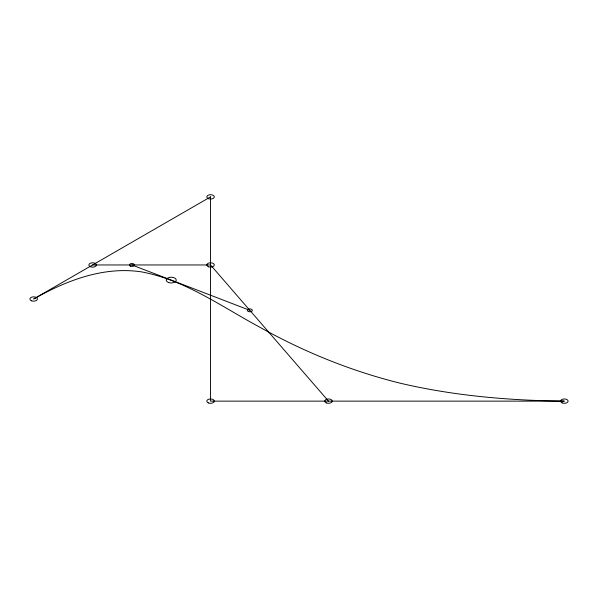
<?xml version="1.0" encoding="UTF-8"?>
<svg xmlns="http://www.w3.org/2000/svg" width="598" height="598" viewBox="0 0 598 598"><rect width="100%" height="100%" fill="white"/><g stroke="black" fill="none" stroke-linecap="round" stroke-linejoin="round"><path stroke-width="0.9" d="M92.615 264.959L210.548 264.959L328.481 401.131M131.926 264.959L249.859 310.347M210.548 196.869L33.652 299C66.243 280.611 103.402 266.14 141.449 271.873C184.565 279.834 220.894 306.161 258.702 326.605C302.842 351.407 350.017 370.64 399.15 382.952C453.277 395.764 508.831 400.533 564.348 401.131L210.548 401.131L210.548 196.869M562.247 402.925A3.752 2.168 0 0 0 568.093 401.288A3.752 2.168 0 0 0 562.711 399.18A3.752 2.168 0 0 0 562.247 402.925M326.381 402.925A3.752 2.168 0 0 0 332.226 401.288A3.752 2.168 0 0 0 326.844 399.18A3.752 2.168 0 0 0 326.381 402.925M208.672 403.007A3.752 2.168 0 0 0 214.301 401.131A3.752 2.168 0 0 0 208.672 399.255A3.752 2.168 0 0 0 208.672 403.007M208.672 266.835A3.752 2.168 0 0 0 214.301 264.959A3.752 2.168 0 0 0 208.672 263.083A3.752 2.168 0 0 0 208.672 266.835M208.672 198.745A3.752 2.168 0 0 0 214.301 196.869A3.752 2.168 0 0 0 208.672 194.993A3.752 2.168 0 0 0 208.672 198.745M90.739 266.835A3.752 2.168 0 0 0 96.368 264.959A3.752 2.168 0 0 0 90.739 263.083A3.752 2.168 0 0 0 90.739 266.835M31.776 300.876A3.752 2.168 0 0 0 37.405 299A3.752 2.168 0 0 0 31.776 297.124A3.752 2.168 0 0 0 31.776 300.876M248.611 311.595A2.504 1.443 0 0 0 252.363 310.347A2.504 1.443 0 0 0 248.611 309.099A2.504 1.443 0 0 0 248.611 311.595M130.528 266.155A2.504 1.443 0 0 0 134.423 265.056A2.504 1.443 0 0 0 130.835 263.658A2.504 1.443 0 0 0 130.528 266.155M168.434 282.48A5.001 2.885 0 0 0 176.231 280.29A5.001 2.885 0 0 0 169.055 277.487A5.001 2.885 0 0 0 168.434 282.48"/></g></svg>
